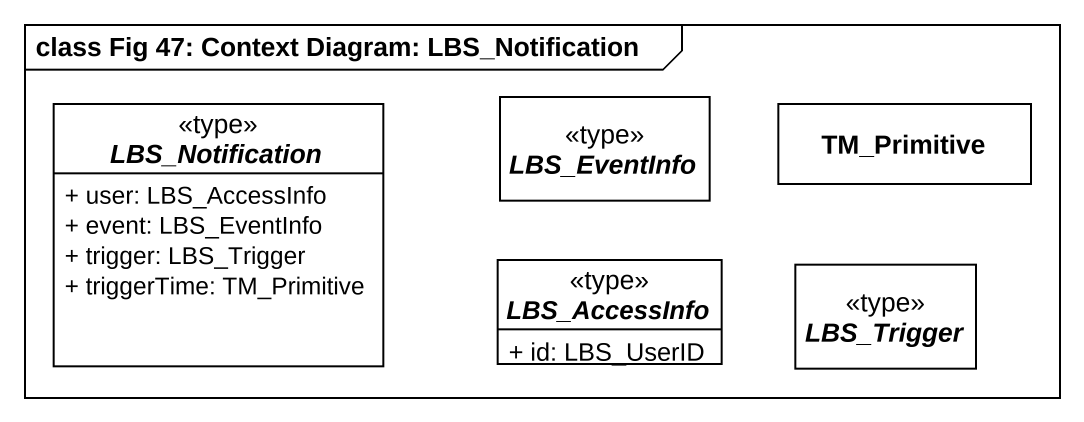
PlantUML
@startuml
mainframe class Fig 47: Context Diagram: LBS_Notification
hide circle
hide empty members
skinparam classAttributeIconSize 0
abstract class LBS_Notification <<type>> {
  + user: LBS_AccessInfo
  + event: LBS_EventInfo
  + trigger: LBS_Trigger
  + triggerTime: TM_Primitive
}
abstract class LBS_EventInfo <<type>>
class TM_Primitive
abstract class LBS_AccessInfo <<type>> {
  + id: LBS_UserID
}
abstract class LBS_Trigger <<type>>
@enduml
